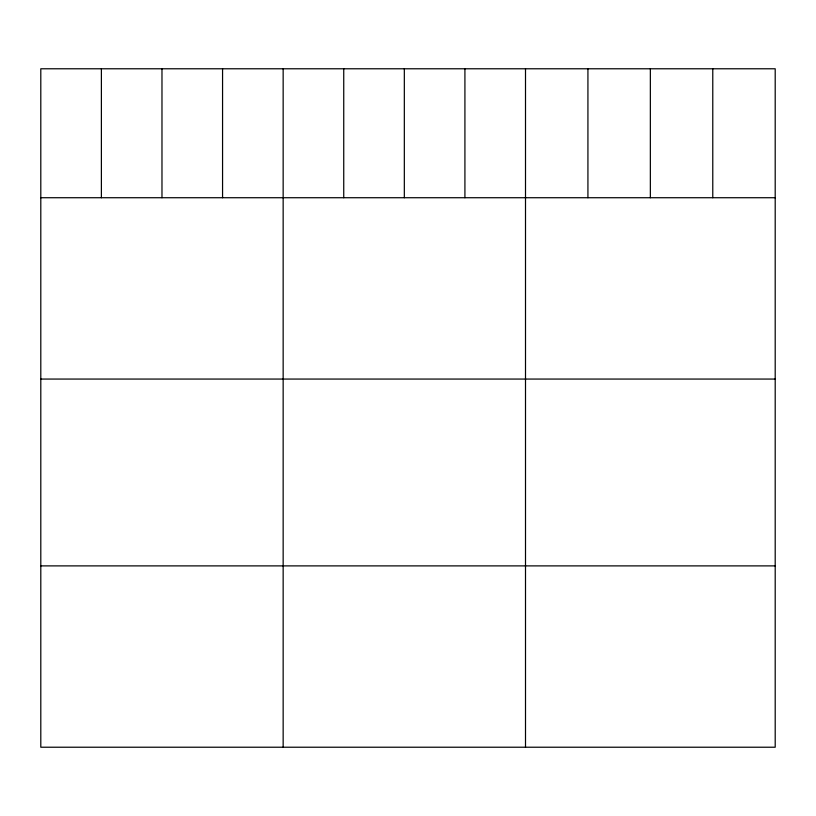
<?xml version="1.0" encoding="UTF-8"?>
<svg xmlns="http://www.w3.org/2000/svg" width="816" height="816" viewBox="0 0 816 816"><rect width="100%" height="100%" fill="white"/><g stroke="black" fill="none" stroke-linecap="round" stroke-linejoin="round"><path stroke-width="1.22" d="M775.2 197.727L775.2 747.221L40.8 747.221L40.8 68.779L775.2 68.779L775.2 197.727L40.8 197.727M40.8 379.063L775.2 379.063M40.8 565.886L775.2 565.886M712.776 68.779L712.776 197.727M650.352 68.779L650.352 197.727M587.928 68.779L587.928 197.727M525.504 68.779L525.504 747.221M464.916 68.779L464.916 197.727M404.328 68.779L404.328 197.727M343.74 68.779L343.74 197.727M283.152 68.779L283.152 747.221M222.564 68.779L222.564 197.727M161.976 68.779L161.976 197.727M101.388 68.779L101.388 197.727"/></g></svg>
